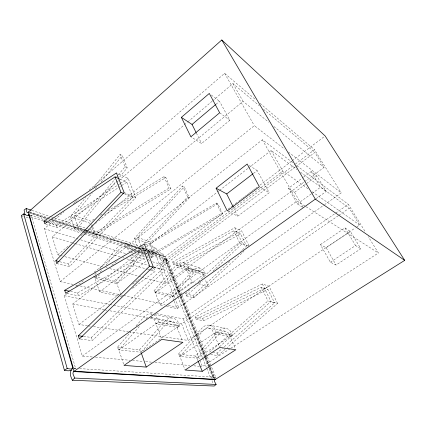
<?xml version="1.0" encoding="UTF-8"?>
<svg xmlns="http://www.w3.org/2000/svg" width="426" height="426" viewBox="0 0 426 426"><rect width="100%" height="100%" fill="white"/><g stroke="black" fill="none" stroke-linecap="round" stroke-linejoin="round"><path stroke-width="0.32" stroke-dasharray="2.13 1.6" d="M82.537 231.19L74.374 228.549L70.434 216.546L85.738 197.414M94.008 187.073L120.063 154.494L122.273 155.607L127.236 167.828L119.2 177.583M85.589 229.822L78.176 227.393L74.193 215.418L92.431 192.733M95.333 189.123L96.99 187.057M101.132 181.902L122.273 155.607M74.374 228.549L114.977 179.011M116.649 176.971L117.906 175.437M118.321 174.926L125.02 166.752L120.063 154.494M78.176 227.393L116.665 180.667M96.223 273.119L93.688 276.186L95.067 278.343L99.583 291.911L117.603 295.793M99.604 269.024L117.768 247.032L121.724 244.082A11.571 8.419 -72 0 1 129.605 246.068L130.452 247.399L131.432 250.408M148.903 259.157L116.878 283.572L95.067 278.343L97.181 275.792M100.137 272.219L102.245 269.669M106.047 265.079L119.136 249.258L122.028 247.101A8.286 6.028 -72 0 1 127.667 248.544L129.003 251.83L131.336 250.009M94.332 276.346L115.494 281.495L138.865 253.662L142.721 250.861M120.808 294.76L116.878 283.572L140.234 255.813L143.051 253.763A7.929 5.937 -72.2 0 1 144.079 253.47M154.015 290.851L176.135 265.26L178.542 263.518A10.634 8.371 -72.9 0 1 187.925 265.946L189.037 268.433L205.3 273.577L204.187 271.176A10.224 8.222 -73.2 0 0 194.975 268.779L192.627 270.441L171.124 295.016L154.015 290.851L155.399 292.811L160.07 304.941L163.872 305.762M155.399 292.811L188.979 268.268L205.241 273.423L172.498 296.906L155.399 292.811L177.434 267.363L179.165 266.112A7.721 6.076 -72.9 0 1 185.976 267.895L191.988 282.023L195.752 283.098M123.609 364.166L118.865 349.9L117.326 347.392L130.809 331.907M136.027 325.911L144.664 316.177L147.737 314.377A12.311 9.372 -78.7 0 1 152.077 314.143M118.865 349.9L158.499 321.96L179.527 325.688L141.027 352.254L118.865 349.9L139.771 325.954M173.978 300.607L172.498 296.906L193.915 272.48L195.609 271.287A7.423 5.969 -73.2 0 1 202.291 273.045L204.688 278.455M117.326 347.392L139.488 349.847L164.75 321.284L167.397 319.09L168.936 318.387A11.742 9.18 -79.4 0 1 177.642 321.295L178.585 322.839L179.655 326.231L177.051 327.397L155.943 323.76L154.478 319.878A8.776 6.678 -78.7 0 0 150.495 317.434M178.35 354.155L202.062 328.031L204.565 326.05L206.024 325.427A10.788 8.818 -81 0 1 214.353 328.148L215.274 329.564L216.36 332.669L232.474 335.502L230.482 331.156A10.352 8.621 -81.9 0 0 222.329 328.515L220.908 329.106L218.479 331.002L195.481 356.056L178.35 354.155L179.868 356.381L184.879 369.401M179.868 356.381L216.238 332.184L232.351 335.038L196.982 358.197L179.868 356.381L203.591 330.294L206.493 328.377A7.695 6.289 -81 0 1 212.43 330.336L219.47 346.876M137.294 246.255L134.291 238.448L182.562 185.981L184.25 186.828L189.293 197.845L142.167 247.73M197.936 360.582L196.982 358.197L219.986 333.185L222.809 331.348A7.386 6.15 -81.9 0 1 228.618 333.254L235.328 348.527M141.017 246.414L137.529 237.426L184.25 186.828M138.45 249.258L140.724 246.84M143.913 243.454L187.605 197.03L182.562 185.981M56.69 263.55L69.411 266.729L135.851 197.573L128.135 178.361L116.452 172.951M59.661 261.718L68.554 263.982L132.72 197.366L126.772 182.211L119.743 179.021M83.592 336.439L91.43 337.413L161.592 269.653L154.729 252.171L147.226 249.705M80.642 339.171L92.41 340.571L165.091 270.19L156.182 248.012L145.591 244.428M189.847 289.669L185.48 293.738L186.396 295.958L202.361 281.011M213.005 271.048L242.516 243.422L249.285 246.334M198.575 281.527L239.801 243.076L246.601 245.983L240.754 251.404M186.396 295.958L193.91 297.833L243.944 251.303M185.48 293.738L192.994 295.649L231.004 260.435M180.991 295.394L165.98 258.603L165.773 258.784A1.23 0.575 -22.2 0 0 165.634 259.69L167.785 260.068L181.902 294.558M165.98 258.603L164.271 258.3A3.69 1.731 -22.2 0 0 164.537 261.138L166.241 261.431L167.785 260.068M219.587 346.7L270.952 301.47L277.55 303.418L227.074 347.616M209.592 352.137L267.986 300.91L274.626 302.87L222.569 348.266M210.614 354.602L218.08 355.492L225.077 349.368M212.707 352.526L217.063 353.069L222.068 348.702M73.064 284.419L60.103 281.581L44.336 228.714L63.98 211.791M73.544 203.543L75.056 202.238M75.562 201.807L78.581 199.203M89.156 190.087L224.624 73.331L255.43 99.498M59.699 255.296L57.771 254.785L52.323 236.835L116.25 182.594M116.761 182.163L118.284 180.869M118.79 180.438L183.734 125.335M184.245 124.909L187.286 122.326M187.797 121.895L212.148 101.228M212.659 100.797L232.953 83.581L259.402 105.824M215.955 104.285L219.512 101.281L229.843 120.286L201.573 143.53L190.885 136.794M57.771 254.785L69.544 245.035M80.807 235.706L87.458 230.194M95.648 223.41L96.675 222.564M98.72 220.865L243.065 101.303L268.7 122.219M60.103 281.581L254.333 125.665L284.696 149.159M92.224 356.977L82.324 356.115L64.305 295.687L68.485 292.396M75.801 286.639L84.162 280.058M94.093 272.241L262.347 139.787L293.658 163.296M95.067 278.343L99.769 274.674M111.777 265.291L118.039 260.398M87.5 325.73L78.943 324.484L72.729 304.026L142.715 249.849M146.4 247L216.914 192.419M217.441 192.009L219.023 190.789M219.55 190.379L247.964 168.387M248.491 167.977L271.117 150.463L296.794 169.436M253.497 173.393L257.176 170.57L269.237 192.765L237.783 216.152L228.416 211.488M99.583 291.911L134.105 265.446L147.46 269.269M150.863 257.661L152.22 256.622L150.325 256.021M225.956 210.774L164.958 256.787A1.225 0.943 -71.3 0 1 163.669 256.457L162.95 253.758L147.199 248.544M228.075 209.171L231.787 206.37M232.319 205.971L238.15 201.573M238.682 201.173L240.275 199.97M240.802 199.57L242.394 198.372M242.926 197.973L244.519 196.769M245.046 196.37L246.638 195.172M247.171 194.767L248.757 193.569M249.29 193.17L250.882 191.966M251.409 191.567L253.001 190.369M253.534 189.969L255.126 188.766M255.653 188.367L257.245 187.168M259.897 185.166L291.719 161.161M292.252 160.762L324.074 136.751M78.943 324.484L120.372 293.328M132.587 284.142L138.961 279.349M150.644 270.563L282.901 171.114L308.467 189.08M152.54 261.804L161.449 264.525L294.856 164.441M295.383 164.047L314.521 149.691L341.242 192.903L324.932 204.4M132.502 288.37L155.096 271.458L153.69 267.885M295.17 167.162L159.622 268.556L165.56 283.471L304.249 181.907M295.703 166.763L314.835 152.449L324.058 167.397L304.782 181.513M288.482 188.255L294.558 192.275L303.36 207.718L297.359 203.932L288.482 188.255L303.237 177.392M303.765 177.003L311.145 171.571L316.885 175.975L326.199 191.407L316.108 198.617M294.558 192.275L316.885 175.975M82.324 356.115L297.108 201.019L305.517 206.397M297.359 203.932L311.379 193.835M311.923 193.447L320.549 187.238L326.199 191.407M160.07 304.941L191.988 282.023M145.958 318.999L147.023 318.243M166.406 306.305L177.179 308.626L324.388 204.784M210.263 367.132L214.262 376.941L214.022 377.111A4.233 3.456 -87.4 0 0 212.686 378.586M214.108 378.986L215.923 377.708L211.387 366.621M156.598 313.648L183.244 318.834L348.319 204.347L365.46 232.069M150.335 318.163L181.636 323.867L338.26 215.732M338.808 215.354L349.213 208.17L359.597 225.008L355.742 227.601M320.389 244.609L344.98 227.926L350.374 231.451L360.827 248.768L336.039 265.036L330.352 262.203L320.389 244.609L326.183 247.74L336.039 265.036M128.977 331.785L188.228 340.433L355.188 227.974M326.183 247.74L350.374 231.451M330.352 262.203L355.556 245.546L360.827 248.768M45.353 223.879L57.233 227.622L126.772 182.211M48.319 222.484L56.44 225.077L117.576 185.241M118.135 184.879L119.802 183.792M120.356 183.43L128.135 178.361M199.762 366.349L202.403 366.578L230.338 348.548M230.897 348.186L378.405 252.996L368.261 236.59M189.037 268.433L186.828 269.844L203.143 274.924L205.3 273.577M94.21 219.118L90.802 221.19L74.193 215.418M100.456 215.322L102.155 214.283M107.837 210.833L164.031 176.646L165.868 177.567L170.906 188.952L94.46 235.04L85.674 232.202M104.61 214.789L165.868 177.567M86.206 230.024L94.86 232.857L169.074 188.063L170.906 188.952M137.529 237.426L150.5 241.936L216.451 203.053L217.883 203.772L222.883 214.092L154.1 254.317L147.215 252.091M134.291 238.448L149.915 243.805L217.883 203.772M147.284 250.035L154.707 252.469L221.456 213.405L222.883 214.092M147.859 250.477L161.119 254.812L162.95 253.758M66.882 293.487L78.464 295.798L145.484 257.458M146.059 257.128L147.795 256.138M148.37 255.802L154.729 252.171M70.492 291.448L77.559 292.891L144.132 254.892M144.707 254.567L147.002 253.257M147.572 252.927L156.182 248.012M180.853 295.761L165.203 256.649L148.567 251.452M150.9 257.815L152.322 257.011L150.479 252.831A11.071 8.291 -72.2 0 0 146.965 250.52M248.992 245.738L241.627 230.903L234.822 227.756L172.402 262.07L173.265 264.157L233.73 230.812L240.557 233.906L246.601 245.983M173.265 264.157L180.784 266.522L240.557 233.906M172.402 262.07L179.921 264.466L241.627 230.903M277.55 303.418L269.014 286.219L262.357 283.966L195.06 316.944L196.019 319.26L261.207 287.204L267.89 289.398L274.626 302.87M196.019 319.26L203.516 320.757L267.89 289.398M195.06 316.944L202.563 318.478L269.014 286.219M179.655 326.231L158.616 322.53L155.943 323.76L161.566 338.782M216.36 332.669L213.9 333.739L230.077 336.524L232.474 335.502M215.923 377.708L213.74 377.809A1.369 0.383 -23.4 0 1 214.022 377.111L210.002 367.255M211.003 378.437A4.111 1.156 -23.4 0 1 212.531 377.021L214.262 376.941M73.943 368.261L76.893 368.447M79.54 368.618L214.022 377.111L215.29 379.396M95.52 357.265L129.829 360.252M132.47 360.487L143.024 361.402M145.665 361.637L151.603 362.153M154.899 362.441L189.868 365.487M193.825 365.827L199.102 366.291M88.155 325.826L90.791 326.209M93.422 326.598L128.317 331.689M73.219 367.968L75.572 368.368L31.412 215.572L29.176 214.534M72.729 304.026L104.029 309.729M104.684 309.851L107.293 310.325M109.903 310.799L147.726 317.69M151.134 317.551L171.662 321.321M208.66 328.153L224.923 331.146M151.006 313.962L152.29 314.207M154.851 314.697L172.131 318.009M209.06 325.107L225.29 328.217M64.305 295.687L109.152 304.414M109.801 304.542L113.05 305.176M113.699 305.304L153.999 313.142M120.18 296.347L121.469 296.624L121.032 295.383M75.658 284.983L77.601 285.409M80.194 285.979L119.078 294.483M121.671 295.048L122.965 295.33M123.615 295.474L165.096 304.542M168.334 305.256L178.702 307.519L175.251 298.924M60.338 255.467L62.265 255.978M64.832 256.665L102.682 266.735M105.893 267.592L107.176 267.933M109.743 268.614L141.176 276.98M141.821 277.15L165.56 283.471M148.099 269.456L155.096 271.458M198.255 283.817L208.287 286.687L204.943 279.041M154.074 267.437L161.592 269.653M52.323 236.835L72.005 242.655M72.638 242.841L74.545 243.406M75.178 243.592L120.26 256.921M122.8 257.671L124.067 258.044M126.607 258.795L148.828 265.366M153.85 266.868L165.091 270.19M44.336 228.714L78.07 239.034M80.615 239.811L125.808 253.63M132.172 255.573L146.177 259.855M148.722 260.632L149.995 261.026M130.91 252.421L132.811 253.017M135.351 253.805L145.511 256.969M146.145 257.166L149.318 258.156M177.434 267.363L193.915 272.48M176.135 265.26L192.627 270.441M134.504 251.01L135.766 251.409M138.301 252.213L143.993 254.018M146.528 254.817L147.79 255.222M133.966 251.207L135.228 251.612M137.763 252.41L144.089 254.413M150.421 256.409L152.322 257.011M30.794 217.004L43.441 221.03M48.495 222.644L80.732 232.921M84.524 234.13L133.194 249.647M133.828 249.849L136.991 250.855M137.619 251.058L143.94 253.076M144.574 253.273L147.737 254.285M148.365 254.487L163.536 259.322M182.946 265.632L199.309 270.84M125.127 246.835L133.141 249.396M135.606 250.184L137.46 250.776M138.072 250.973L143.626 252.74M30.395 215.247L44.698 219.848M45.332 220.05L47.227 220.657M49.757 221.472L82.026 231.85M82.66 232.053L84.556 232.665M85.189 232.868L134.536 248.736M140.862 250.776L143.397 251.585M144.025 251.793L147.188 252.81M147.822 253.012L165.773 258.784A3.674 2.822 -71.3 0 1 161.907 257.789L161.119 254.812M29.213 213.154L47.51 219.092M51.924 220.524L82.836 230.557M85.36 231.377L87.25 231.989M87.884 232.191L135.825 247.756M138.349 248.571L141.507 249.599M142.135 249.801L144.025 250.413M144.659 250.621L145.921 251.031M148.445 251.851L164.212 256.969M83.166 231.393L85.046 232M141.581 250.27L142.832 250.674M145.335 251.484L146.587 251.888M126.048 243.693L137.124 247.309M139.584 248.113L140.814 248.512M29.692 212.473L46.706 218.021M52.382 219.869L85.157 230.551M85.786 230.759L136.842 247.399M139.361 248.225L140.623 248.635M144.403 249.865L145.665 250.28M148.184 251.1L165.203 256.649M183.739 262.837L200.066 268.151M28.153 212.255L47.062 218.41M47.696 218.618L49.586 219.236M50.215 219.438L83.629 230.317M84.263 230.519L86.153 231.137M88.677 231.957L136.592 247.554M137.22 247.756L139.744 248.576M144.153 250.014L146.043 250.632M29.809 211.86L50.641 218.676M51.274 218.879L84.098 229.619M84.731 229.827L87.255 230.652M87.889 230.86L137.129 246.963M139.653 247.788L140.915 248.204M31.891 210.407L50.795 216.658M51.424 216.866L53.948 217.697M54.576 217.91L86.712 228.538M87.341 228.746L89.231 229.369M89.859 229.577L139.009 245.834M141.528 246.67L144.68 247.714M70.434 216.546L90.429 223.405M124.483 193.846L132.72 197.366M124.115 192.525L135.851 197.573M21.3 215.625L23.6 216.674M125.02 166.752L127.236 167.828M187.605 197.03L189.293 197.845M259.892 187.057L269.237 192.765M306.081 206.754L378.405 252.996M249.396 165.49L257.176 170.57M312.274 191.753L359.597 225.008M300.538 172.2L349.213 208.17M219.667 112.778L229.843 120.286M296.842 165.687L348.319 204.347M211.333 95.009L219.512 101.281M288.365 151.991L341.242 192.903M273.822 126.405L324.058 167.397M263.47 109.242L314.835 152.449M259.977 103.358L314.521 149.691M171.124 295.016L172.498 296.906M195.481 356.056L196.982 358.197M115.494 281.495L116.878 283.572M139.488 349.847L141.027 352.254L166.31 323.723L169.383 321.587A8.366 6.544 -79.4 0 1 175.581 323.68L182.445 341.141M311.145 171.571L320.549 187.238M344.98 227.926L355.556 245.546M232.953 83.581L243.065 101.303M271.117 150.463L282.901 171.114M224.624 73.331L254.333 125.665M262.347 139.787L297.108 201.019M196.381 133.12L201.573 143.53M233.411 207.382L237.783 216.152M233.73 230.812L239.801 243.076M261.207 287.204L267.986 300.91M234.822 227.756L242.516 243.422M262.357 283.966L270.952 301.47M216.451 203.053L221.456 213.405M164.031 176.646L169.074 188.063M179.921 264.466L180.784 266.522M192.994 295.649L193.91 297.833M202.563 318.478L203.516 320.757M217.063 353.069L218.08 355.492M182.152 295.175L207.105 356.152M207.355 356.77L211.136 366.009M181.242 296.006L206.008 356.711M206.259 357.323L210.013 366.52M181.103 296.379L205.731 356.775M205.982 357.393L209.752 366.637M166.241 261.431L204.837 356.211M205.087 356.828L213.857 378.368M165.379 259.482L205.236 357.382M205.486 357.994L213.506 377.697M164.271 258.3L179.777 296.437M180.022 297.055L204.778 357.952M205.028 358.564L212.531 377.021M163.094 260.398L177.562 296.161M177.812 296.773L202.499 357.813M202.749 358.431L206.493 367.675M206.743 368.293L210.732 378.16M161.449 264.525L175.006 298.307M183.244 318.834L202.403 366.578M150.5 241.936L154.707 252.469M174.223 301.225L177.179 308.626M149.915 243.805L154.1 254.317M181.636 323.867L188.228 340.433M141.251 247.011L141.714 248.209M130.857 256.782L134.105 265.446M91.872 224.262L92.511 226.105M92.724 226.717L94.86 232.857M91.068 225.242L91.702 227.079M91.915 227.692L94.46 235.04M56.44 225.077L57.233 227.622M68.554 263.982L69.411 266.729M77.559 292.891L78.464 295.798M91.43 337.413L92.41 340.571M158.616 322.53L157.556 318.983L156.608 317.37A12.311 9.372 -78.7 0 0 154.09 314.995M31.412 215.572A5.027 2.87 -13 0 1 30.486 216.238M28.116 217.143A5.027 2.87 -13 0 1 25.603 217.308M212.457 382.804A4.233 3.456 -87.4 0 1 212.111 380.668M75.572 368.368A5.815 2.061 -18.5 0 1 74.475 369.044M144.153 250.445A11.071 8.291 -72.2 0 1 145.58 250.334M146.091 253.529A7.929 5.937 -72.2 0 1 147.023 253.885"/><path stroke-width="0.64" d="M55.849 260.749L120.952 192.334L115.052 176.891L44.725 223.682L43.947 221.094L116.452 172.951L124.115 192.525L56.69 263.55L55.849 260.749L59.028 261.553M146.597 249.503L142.848 248.267L65.599 293.232L64.704 290.26L144.345 244.007L153.222 266.687L79.337 339.016L78.368 335.789L149.686 266.144L153.445 267.251M74.119 371.264L73.815 371.552A1.917 1.321 -81.3 0 0 73.054 374.124L74.672 378.07L216.136 384.438L214.518 381.51A1.411 1.15 -87.4 0 1 215.039 379.609L215.29 379.396L74.119 371.264L72.851 368.192L28.867 214.752L28.43 212.063L28.153 212.255A1.597 1.001 -70.2 0 1 26.769 211.924L26.22 208.527L24.128 210.002L24.554 212.691A4.798 3.003 -70.2 0 0 25.102 214.619M28.031 215.338A4.798 3.003 -70.2 0 0 28.867 214.752L29.176 214.534L73.219 367.968L72.851 368.192A5.756 3.962 -81.3 0 0 71.067 377.117L72.345 380.248L74.672 378.07M28.153 212.255L221.792 39.969L325.134 135.953L404.7 260.361L215.039 379.609L73.815 371.552L315.32 199.134L404.7 260.361M181.359 117.363L209.288 93.438L219.667 112.778L190.885 136.794L181.359 117.363L192.057 124.445L196.093 132.539M192.057 124.445L215.444 104.711M216.136 384.438L214.235 386.031L72.345 380.248M216.11 188.207L247.176 164.037L259.343 186.716L227.244 210.907L216.11 188.207L226.707 193.936L233.118 206.796M226.707 193.936L252.969 173.792M28.867 214.752A1.677 0.959 -13 0 1 26.556 215.258L23.664 213.921L21.3 215.625L64.39 370.231L67.771 370.774A5.815 2.061 -18.5 0 0 71.28 370.311M146.24 367.084L182.914 342.334L161.789 339.384L124.019 365.407L146.24 367.084L141.246 352.872M202.217 371.312L235.855 349.73L219.72 347.478L185.118 370.018L202.217 371.312L198.17 361.179M64.39 370.231L67.191 368.49L70.242 369.001A1.938 0.687 -18.5 0 0 72.851 368.192M78.368 335.789L82.937 336.359M64.704 290.26L69.204 291.182M43.947 221.094L47.073 222.09M26.22 208.527L31.263 210.194M120.952 192.334L123.897 193.596M115.052 176.891L119.152 178.755M221.792 39.969L315.32 199.134M142.848 248.267L149.686 266.144M23.664 213.921L67.191 368.49"/></g></svg>
